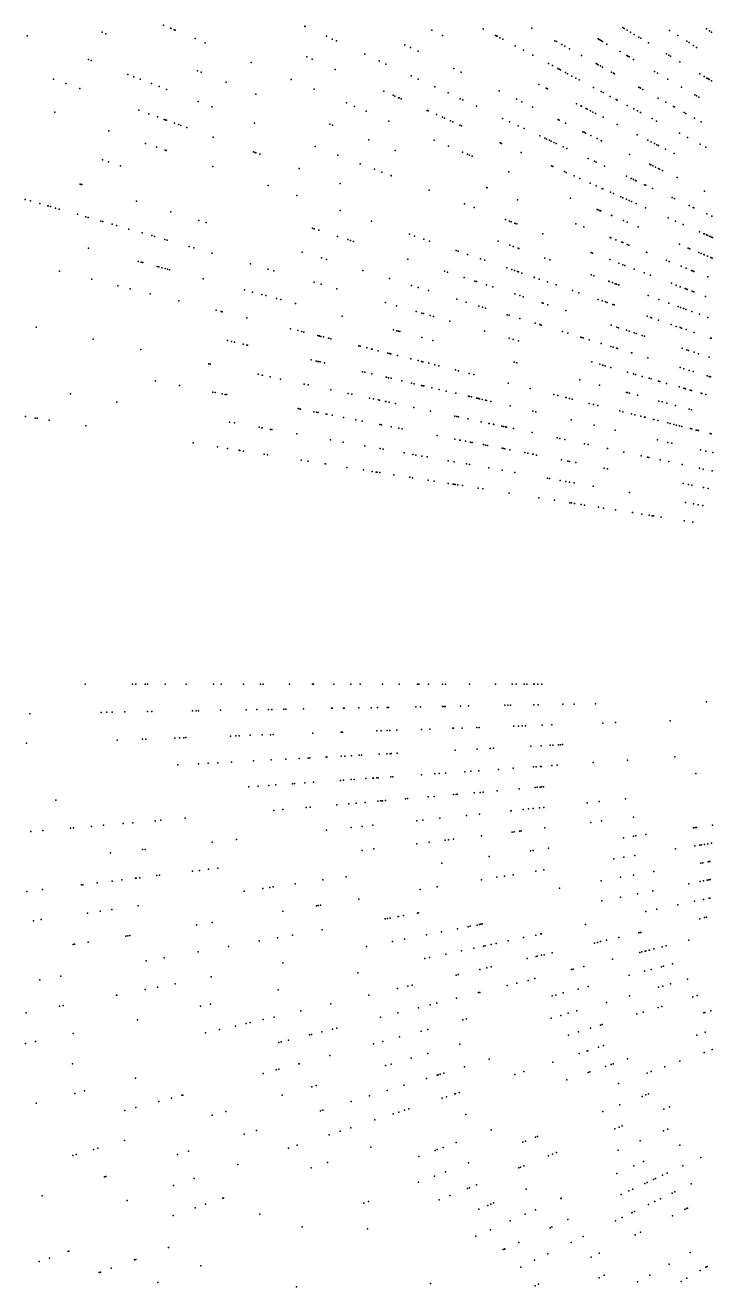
# Model space of a CAD drawing. Header units: metres. Extents: x -4327 to 4266, y -3886 to 3992.
# Drawn here: x -164 to -97.3, y -58.5 to 63.9 of the extents above; entities that cross this region are included whole.
import ezdxf

# ---------------------------------------------------------------- set-up
doc = ezdxf.new("R2010")
doc.units = ezdxf.units.M

msp = doc.modelspace()

# ---------------------------------------------------------------- linework, layer by layer
for p in [(-150.59, 63.92, -108.86), (-149.93, 63.64, -112.14), (-136.88, 63.83, -102.89), (-136.85, 63.81, -102.51), (-136.85, 63.81, -102.51), (-114.83, 63.65, 2099.65), (-106.02, 63.7, -80.37), (-163.83, 62.89, 2104.95), (-156.55, 63.25, -79.8), (-156.19, 63.1, -78.27), (-156.19, 63.1, -78.27), (-149.85, 63.61, 2105.21), (-149.55, 63.48, -105.57), (-149.48, 63.45, 2099.98), (-147.51, 62.62, -113.72), (-134.78, 62.85, 2102), (-134.21, 62.58, -107.52), (-124.54, 63.45, 2088.83), (-123.51, 62.93, 2088.66), (-119.56, 63.57, -110.45), (-118.36, 62.93, -107.77), (-118.27, 62.89, -109.87), (-118.2, 62.85, -109.19), (-117.94, 62.71, -108.35), (-117.67, 62.57, -109.92), (-112.61, 62.42, -108.7), (-108.41, 62.59, -79.42), (-108.31, 62.53, -79.15), (-108.18, 62.46, -110.09), (-105.87, 63.61, -80.64), (-105.58, 63.44, -104.45), (-105.28, 63.26, 2092.4), (-104.9, 63.03, -105.39), (-104.46, 62.76, -104.83), (-104.28, 62.66, -115.13), (-104.26, 62.65, -105.1), (-101.49, 63.42, 2097.34), (-100.68, 62.91, -116.73), (-97.9, 63.58, -113.41), (-97.61, 63.39, 2100.28), (-97.39, 63.24, -113.68), (-146.55, 62.21, -115.6), (-133.82, 62.4, 2103.32), (-127.18, 62.03, 2097.48), (-126.63, 61.76, -83.46), (-125.89, 61.4, -84.83), (-116.47, 61.93, -110.38), (-115.65, 61.49, 2094.66), (-112.44, 62.33, -108.54), (-111.94, 62.05, -90.93), (-111.65, 61.89, 2096.62), (-111.19, 61.63, 2087.88), (-108.07, 62.4, -110.22), (-107.97, 62.34, -110.73), (-107.55, 62.09, 2096.07), (-106.27, 61.36, -90.54), (-103.52, 62.2, -116.06), (-99.81, 62.37, -113.85), (-99.58, 62.23, -116.98), (-99.15, 61.95, -113.58), (-98.85, 61.77, -117.14), (-157.87, 60.6, 2097.44), (-157.63, 60.51, 2094.2), (-142.1, 60.32, 2100.59), (-136.69, 60.86, 2098.67), (-136.18, 60.63, 2106.98), (-131.04, 61.1, 2092.26), (-129.67, 60.47, -103.77), (-129, 60.15, 2092.92), (-114.76, 61.02, 2096.98), (-113.22, 60.2, -109.7), (-112.85, 60, -108.26), (-110.03, 60.99, -107.15), (-108.6, 60.2, -78.68), (-108.51, 60.15, 2094.08), (-108.41, 60.09, -108.53), (-108.19, 59.97, -108.06), (-105.62, 60.98, -105.49), (-105.55, 60.94, -105.19), (-105.52, 60.92, -104.47), (-105.41, 60.86, -115.44), (-104.98, 60.61, -115.23), (-101.77, 61.15, -116.73), (-101.55, 61.02, -116.99), (-101.37, 60.91, 2092.66), (-100.47, 60.37, -113.99), (-154.07, 59.14, -84.15), (-154.07, 59.14, -97.15), (-153.49, 58.92, -69.52), (-147.29, 59.51, 2099), (-146.93, 59.36, -107.96), (-133.93, 59.63, -107.43), (-126.57, 59.02, 2104.37), (-122.43, 59.71, 2104.6), (-121.71, 59.36, -110.45), (-112.33, 59.73, -108.96), (-112.19, 59.65, -109.91), (-112.07, 59.59, -109.3), (-111.59, 59.33, 2094.44), (-111.38, 59.22, -110.2), (-110.95, 58.99, -110.75), (-110.58, 58.8, 2094.51), (-107.97, 59.85, -107.96), (-107.1, 59.36, -105.68), (-106.92, 59.26, -105.16), (-106.82, 59.21, -116.09), (-102.93, 59.43, -116.6), (-102.66, 59.27, -116.56), (-98.53, 59.2, -116.27), (-98.13, 58.96, -113.92), (-97.86, 58.8, -114.23), (-97.77, 58.74, -117.15), (-161.28, 58.7, 2100.25), (-160.09, 58.27, 2098.85), (-158.71, 57.77, 2109.25), (-152.86, 58.68, -80.03), (-151.77, 58.26, 2102.22), (-151.03, 57.97, -83.93), (-150.3, 57.7, 2096.83), (-144.52, 58.39, -104.21), (-138.19, 58.66, 2105.65), (-135.98, 57.72, -113.03), (-129.22, 57.53, -105.57), (-125.88, 58.7, 2092.9), (-124.27, 57.95, -84.38), (-118.03, 57.57, -107.95), (-114.18, 58.18, -91.99), (-113.46, 57.81, -92.68), (-113.33, 57.74, -92.46), (-110.25, 58.62, -87.99), (-108.87, 57.89, -105.84), (-104.46, 57.9, -105.72), (-104.34, 57.84, -116.15), (-104.29, 57.81, -105.55), (-104.08, 57.69, -105.45), (-101.63, 58.68, 2096.97), (-100.31, 57.91, -113.26), (-97.67, 58.69, -116.91), (-97.62, 58.65, 2096.41), (-97.42, 58.53, 2092.17), (-97.4, 58.52, -117.22), (-147.24, 56.52, 2099.08), (-141.63, 57.22, 2094.19), (-132.84, 56.39, -107.58), (-128.32, 57.13, -106.87), (-128.14, 57.05, -106.72), (-127.79, 56.89, -107.64), (-127.73, 56.87, -107.71), (-127.52, 56.78, -104.3), (-122.98, 57.35, 2096.61), (-121.79, 56.79, 2093.94), (-121.54, 56.68, -83.54), (-116.33, 56.74, -105.93), (-115.82, 56.49, 2097.55), (-110.5, 56.3, -108.46), (-108.11, 57.48, -88.8), (-107.91, 57.38, -105.95), (-107.25, 57.02, -105.3), (-106.66, 56.71, -105.3), (-106.57, 56.66, -105.79), (-102.58, 56.86, 2095.72), (-101.84, 56.45, -117.26), (-99.02, 57.17, -114.41), (-98.86, 57.07, -117.75), (-98.65, 56.95, 2096.91), (-98.64, 56.95, -116.6), (-161.14, 55.49, 2099.59), (-153, 55.69, 2090.67), (-152.03, 55.33, -82.82), (-145.89, 56, 2095.18), (-132.05, 56.05, -104.53), (-130.94, 55.58, 2091.67), (-125.02, 55.66, 2096.79), (-124.91, 55.61, -110.42), (-124.09, 55.25, -111.91), (-120.23, 56.06, 2103.07), (-114.77, 55.98, 2097.12), (-110.07, 56.09, -109), (-110.04, 56.07, -82.47), (-110.02, 56.06, -109.07), (-110.02, 56.06, -120.09), (-109.58, 55.83, -88.89), (-109.47, 55.78, -108.64), (-109.16, 55.62, -90.39), (-108.92, 55.5, -108.57), (-108.67, 55.37, -91.13), (-105.6, 56.15, 2096.09), (-104.95, 55.81, -105.22), (-104.6, 55.62, -105.68), (-104.31, 55.46, -115.9), (-101.08, 56.03, -113.88), (-101.08, 56.03, -113.88), (-101.01, 55.99, -116.44), (-100.06, 55.46, -117.5), (-99.89, 55.37, -117.69), (-151.19, 55.03, -81.26), (-150.52, 54.78, -82.66), (-150.43, 54.75, 2099.91), (-150.34, 54.72, -79.71), (-150.31, 54.71, -83.1), (-149.53, 54.43, -89.86), (-149.12, 54.28, -78.96), (-148.92, 54.2, -79.94), (-148.33, 53.99, -78.97), (-141.76, 54.42, 2097.51), (-134.46, 54.33, -108.72), (-134.18, 54.21, 2094.26), (-128.71, 54.63, -108.94), (-123.5, 54.99, -111.13), (-123.32, 54.9, 2103.42), (-122.74, 54.65, -85.03), (-122.5, 54.54, -112.45), (-121.83, 54.24, -79.49), (-121.67, 54.17, -82.67), (-117.69, 54.88, 2094.98), (-117, 54.56, -109.84), (-116.16, 54.17, -109.77), (-115.6, 53.91, -109.72), (-112.3, 54.77, -95.07), (-112.29, 54.77, -111.2), (-112.2, 54.72, -105.97), (-111.57, 54.41, -110.97), (-107.93, 54.99, -107.94), (-107.93, 54.99, -77.87), (-106.56, 54.3, -107.04), (-103.18, 54.86, -113.28), (-102.75, 54.63, -113.42), (-99.07, 54.92, -115.46), (-98.41, 54.55, -114.81), (-155.91, 53.68, -59.35), (-145.77, 53.06, 2110.81), (-130.68, 52.8, -107.48), (-124.33, 52.77, 2104.67), (-114.08, 53.2, -86.97), (-113.57, 52.96, 2095.76), (-113.41, 52.88, 2092.76), (-113.14, 52.76, -105.97), (-112.97, 52.68, -107.34), (-109.88, 53.59, -108.94), (-109.78, 53.54, -109.07), (-109.62, 53.46, -104.34), (-109.13, 53.23, -109.87), (-108.5, 52.92, -83.01), (-108.1, 52.72, -84.95), (-108.08, 52.71, -81.92), (-104.61, 53.3, -106.47), (-103.58, 52.78, -113.18), (-100.52, 53.45, -117.7), (-99.75, 53.04, -116.8), (-152.34, 52.45, -112.49), (-151.27, 52.09, 2098.66), (-150.44, 51.8, -111.86), (-150.33, 51.76, -112.04), (-141.87, 51.64, -109.5), (-141.69, 51.57, -108.48), (-141.64, 51.55, -109.83), (-141.25, 51.41, -110.4), (-135.88, 52.16, 2089.69), (-128.12, 51.76, 2099.46), (-122.92, 52.18, -110.38), (-121.56, 51.6, 2093.59), (-121.09, 51.4, -83.85), (-117.93, 52.5, -109.46), (-117.8, 52.45, -111.54), (-115.88, 51.59, 2102.18), (-112.7, 52.55, -107.68), (-112.49, 52.46, -107.96), (-111.81, 52.14, -107.3), (-111.45, 51.97, 2094.89), (-103.25, 52.61, -113.56), (-102.93, 52.44, -113.58), (-102.7, 52.33, -113.83), (-102.54, 52.25, -114.02), (-101.88, 51.91, -109.76), (-101.02, 51.47, -114.31), (-98.49, 52.37, 2095.53), (-97.95, 52.08, -114.94), (-156.51, 50.85, 2098.31), (-155.92, 50.66, 2105.13), (-154.77, 50.29, -57.98), (-145.82, 50.21, 2098.59), (-133.69, 51.32, 2088.85), (-131.51, 50.48, -109.63), (-120.91, 51.32, -81.83), (-120.64, 51.21, 2095.91), (-112.95, 50.29, -106.6), (-112.82, 50.23, -106), (-109.38, 51, 2095.03), (-108.77, 50.72, -92.04), (-108.59, 50.64, -92.3), (-108.59, 50.64, -92.3), (-107.79, 50.26, -90.59), (-105.36, 51.39, -80.14), (-103.4, 50.43, 2096.6), (-103.29, 50.38, -103.64), (-103.09, 50.28, -105.74), (-137.43, 50.02, 2099.66), (-130.13, 49.95, 2100.38), (-129.42, 49.68, -110.45), (-128.5, 49.33, -111.28), (-128.49, 49.32, -113.27), (-117.09, 49.7, -82.75), (-111.68, 49.72, -106.68), (-111.52, 49.65, -106.88), (-110.74, 49.3, 2104.26), (-110.18, 49.05, -108.53), (-105.67, 49.28, -107.37), (-105.2, 49.06, -108.66), (-105.16, 49.04, 2093.79), (-104.99, 48.96, -108.91), (-102.85, 50.16, -103.43), (-102.56, 50.02, -114.29), (-102.51, 50, -106.07), (-102.44, 49.97, -103.93), (-102.17, 49.83, -114.36), (-102.15, 49.82, -106.86), (-100.75, 49.14, -114.87), (-158.67, 48.51, -112.11), (-158.58, 48.48, -114.03), (-158.54, 48.47, -114.54), (-140.45, 48.36, 2099.5), (-133.45, 48.57, 2105.22), (-124.82, 47.91, -111.75), (-119.22, 48.17, -80.59), (-119.18, 48.15, -80.66), (-109.17, 48.61, -93.52), (-108.6, 48.35, -91.48), (-108.01, 48.09, -85.66), (-107.95, 48.06, -116.95), (-107.21, 47.73, 2096.97), (-104.77, 48.86, -109.16), (-104.72, 48.83, -109.23), (-103.9, 48.45, -110.17), (-103.78, 48.39, -107.78), (-103.14, 48.09, 2094.91), (-98.1, 47.84, -113.21), (-164.02, 47.03, 2102.09), (-163.51, 46.88, -99.38), (-162.61, 46.63, 2098.19), (-153.22, 46.84, -64.58), (-137.66, 47.4, 2090.19), (-121.38, 46.6, -112.22), (-116.24, 46.97, 2096.76), (-111.09, 47.15, 2095.03), (-106.93, 47.61, -109.09), (-106.2, 47.29, -105.89), (-106, 47.19, -104.65), (-105.65, 47.04, -83.69), (-105.39, 46.92, -109.78), (-105.18, 46.83, 2098.34), (-104.73, 46.63, -108.73), (-101.22, 47.2, -104.21), (-101.01, 47.1, -114.1), (-161.83, 46.4, -101.34), (-161.78, 46.39, -100.94), (-161.56, 46.33, -101.8), (-161.07, 46.19, -103.12), (-160.74, 46.09, 2088.32), (-158.95, 45.58, -106.17), (-158.13, 45.34, 2097.56), (-157.91, 45.28, -108.28), (-149.89, 45.83, 2101.41), (-133.45, 45.95, 2092.24), (-120.44, 46.23, 2099.79), (-108.5, 46.05, -95.18), (-108.42, 46.02, -106.81), (-108.26, 45.95, -87.77), (-108.25, 45.95, -87.37), (-108.2, 45.93, -94.39), (-108.15, 45.91, -107.13), (-107.11, 45.47, -115.92), (-107.07, 45.45, 2099.03), (-103.82, 46.22, -106.5), (-99.56, 46.43, -114.95), (-99.18, 46.25, -115), (-99.18, 46.25, -115), (-99.11, 46.21, -115.42), (-97.85, 45.63, -116.73), (-97.38, 45.41, -113.79), (-97.38, 45.41, -113.79), (-156.68, 44.93, -109.75), (-156.5, 44.88, -101.3), (-155.59, 44.62, -106.94), (-155.16, 44.49, -103.51), (-153.97, 44.15, 2101.15), (-147.16, 44.99, 2109.65), (-146.44, 44.77, 2099.42), (-136.15, 44.24, -98.91), (-135.98, 44.18, -99.6), (-130.4, 44.9, 2095.47), (-117.41, 45.07, 2103.24), (-117.01, 44.92, -80.57), (-116.85, 44.85, -80.84), (-116.48, 44.71, -81.46), (-116.45, 44.7, -82.41), (-116.31, 44.65, -81.73), (-110.57, 44.67, -93.85), (-109.8, 44.36, -94.89), (-105.96, 44.98, -95.79), (-105.6, 44.82, -104.6), (-104.51, 44.36, -104.78), (-101.62, 45.24, -103.22), (-100.9, 44.92, -104.07), (-100.15, 44.59, -107.09), (-152.67, 43.78, 2098.5), (-151.72, 43.51, -110.2), (-151.47, 43.43, -106.6), (-150.46, 43.14, -108.14), (-150.24, 43.08, 2095.43), (-135.52, 44.03, -98.1), (-133.7, 43.44, -99.53), (-132.7, 43.12, -97.99), (-132.43, 43.03, -104.75), (-132.17, 42.94, -97.48), (-126.73, 43.64, -83.19), (-126.22, 43.46, -82.16), (-125.33, 43.16, -109.21), (-124.78, 42.96, 2092.09), (-118.1, 42.98, -82.35), (-113.78, 43.68, -82.64), (-107.25, 43.33, -106.52), (-107.18, 43.3, -105.87), (-106.69, 43.11, -89.86), (-106.11, 42.87, -107.84), (-106, 42.83, -95.56), (-98.56, 43.88, -113.37), (-98.15, 43.7, -118.22), (-98.08, 43.67, -115.58), (-97.89, 43.58, -115.09), (-97.76, 43.53, -114.19), (-97.56, 43.44, -116.1), (-97.52, 43.42, -107.86), (-97.39, 43.36, -116.28), (-97.31, 43.33, -115.68), (-157.89, 42.31, 2098.89), (-148.09, 42.46, -67.64), (-147.66, 42.34, -68.04), (-145.86, 41.82, 2096.01), (-137.13, 41.92, 2091.59), (-122.2, 42.08, -110.44), (-122, 42.01, -109.53), (-121.08, 41.69, -110.28), (-116.99, 42.58, -81.87), (-116.66, 42.46, -85.07), (-116.65, 42.46, -82.41), (-116.18, 42.29, -83.15), (-116.11, 42.26, -81.93), (-109.09, 41.87, -90.02), (-108.94, 41.82, -88.58), (-105.58, 42.66, -87.33), (-105.44, 42.6, -107.15), (-103.73, 41.91, 2101.77), (-103.67, 41.88, -106.63), (-100.52, 42.67, -103.57), (-99.68, 42.31, -104.52), (-99.52, 42.24, -113.5), (-98.63, 41.87, -115.09), (-98.42, 41.78, -117), (-98.16, 41.67, -117.6), (-98.13, 41.65, -115.26), (-153.05, 41.01, -110.63), (-153.04, 41.01, -111.52), (-152.77, 40.94, -110.17), (-152.61, 40.89, -109.54), (-151.2, 40.51, -81), (-151.06, 40.48, -79.63), (-150.75, 40.39, -78.61), (-142.14, 40.76, 2090.03), (-135.25, 41.35, 2096.48), (-134.78, 41.21, 2106.29), (-126.88, 41.22, -82.3), (-119.82, 41.26, 2100.18), (-119.41, 41.12, 2092.94), (-113.58, 41.34, -96.63), (-113.09, 41.16, -86.99), (-107.28, 41.18, -106.98), (-106.4, 40.84, -107.62), (-106.01, 40.69, 2090.42), (-105.83, 40.62, -90.42), (-101.78, 41.12, -96.64), (-101.5, 41.01, -104.73), (-100.36, 40.55, -113.38), (-97.78, 41.51, -115.61), (-97.48, 41.38, -117.93), (-97.34, 41.32, -118.41), (-160.69, 40.06, 2096.97), (-157.55, 39.28, 2099.73), (-150.43, 40.31, -77.6), (-150.22, 40.25, -77.48), (-150.01, 40.19, 2097.51), (-146.76, 39.32, 2098.76), (-140.45, 40.27, 2097.67), (-139.9, 40.11, 2089.44), (-131.24, 40.12, -93.39), (-131.24, 40.12, -93.39), (-128.67, 39.34, 2096.69), (-123.32, 40.07, -110.32), (-123.03, 39.97, -110.3), (-121.42, 39.45, -109.58), (-117.27, 40.38, -88.73), (-116.77, 40.21, -109.8), (-116.53, 40.13, -105.91), (-116.25, 40.03, -110.04), (-116.15, 39.99, -106.38), (-115.81, 39.88, -85.72), (-114.63, 39.47, -105.56), (-114.61, 39.46, -108.6), (-114.12, 39.3, -105.79), (-109.1, 39.71, -88.94), (-108.82, 39.61, -89.32), (-104.92, 40.27, -118.75), (-103.95, 39.9, -107.11), (-103.33, 39.67, -106.71), (-99.86, 40.35, -104.4), (-99.35, 40.14, -113.72), (-99.33, 40.13, -119.18), (-99.26, 40.1, -118.57), (-99.11, 40.04, -115.33), (-97.76, 39.5, -104.92), (-155.03, 38.65, 2095.92), (-153.83, 38.35, 2094.76), (-142.74, 38.25, -108.79), (-141.95, 38.03, -111.56), (-135.97, 38.99, 2096.73), (-135.3, 38.8, -96.23), (-133.77, 38.36, 2096.89), (-126.52, 38.68, 2097.33), (-125.87, 38.48, 2104.89), (-124.89, 38.18, 2106.96), (-120.37, 39.11, -109.72), (-120.2, 39.05, -109.92), (-119.26, 38.75, -109.91), (-118.63, 38.54, -110.29), (-113.33, 39.02, -107.86), (-112.47, 38.73, -107.75), (-110.89, 38.18, -106.24), (-110.27, 37.97, -108.81), (-107.38, 39.08, -105.46), (-107.35, 39.07, -104.39), (-107.03, 38.95, -106.97), (-106.75, 38.85, 2091.17), (-106.64, 38.81, -107.4), (-106.43, 38.74, -102.49), (-106.41, 38.73, -103.26), (-101.3, 38.89, -112.43), (-100.84, 38.71, -105.51), (-100.45, 38.56, -112.95), (-99.95, 38.37, -114.49), (-99.83, 38.32, -114.61), (-99.81, 38.31, -105.57), (-99.76, 38.3, -116.04), (-99.27, 38.11, -116.87), (-99.13, 38.05, -104.17), (-151.9, 37.87, 2098.92), (-149.12, 37.18, -96.56), (-141.06, 37.8, -111.11), (-140.65, 37.69, -111.67), (-139.63, 37.41, -105.57), (-139.22, 37.3, -111.54), (-137.78, 36.92, 2097.41), (-129.06, 37.01, 2092.2), (-122.14, 37.34, 2097.62), (-121.23, 37.06, -78.3), (-116.51, 37.86, -105.62), (-116, 37.69, -105.85), (-115.67, 37.58, -104.73), (-113.84, 36.99, -105.03), (-113.73, 36.95, -105.16), (-113.3, 36.81, -105.68), (-108.39, 37.32, -108.37), (-108.03, 37.2, -107.31), (-107.7, 37.09, -103.64), (-107.52, 37.02, 2093.41), (-106.98, 36.84, -103.73), (-106.98, 36.84, -103.73), (-106.85, 36.79, -107.54), (-103.56, 37.69, 2091.85), (-102.51, 37.31, 2092.41), (-101.56, 36.97, -105.81), (-97.99, 37.61, 2101.38), (-145.48, 36.27, 2102.91), (-145.01, 36.15, -109.89), (-144.95, 36.14, -109.97), (-144.95, 36.14, -111.23), (-144.89, 36.13, -110.05), (-142.5, 35.53, 2092.1), (-133.25, 35.7, 2095.97), (-127.97, 36.69, 2092.27), (-126.07, 36.15, -93.82), (-125.53, 35.99, -92.45), (-125.37, 35.95, -90.95), (-124.72, 35.76, -90.17), (-124.4, 35.67, -78.77), (-119.98, 36.68, -110.21), (-119.62, 36.57, -109.51), (-119.33, 36.48, -109.85), (-117.23, 35.84, -110.07), (-117.05, 35.79, -109.91), (-111.56, 36.25, -105.1), (-103.66, 35.69, -118.93), (-103.29, 35.57, -119.28), (-103.23, 35.55, -119.34), (-100.65, 36.63, -116.83), (-100.4, 36.54, -116.4), (-100.11, 36.44, -117.35), (-100.08, 36.43, -118.74), (-99.9, 36.36, -117.23), (-99.3, 36.14, -104.69), (-98.58, 35.88, -104.05), (-97.76, 35.58, -104.21), (-162.96, 34.64, 2094.89), (-138.27, 34.48, 2095.41), (-137.56, 34.3, 2101.47), (-128.26, 34.37, -89.72), (-127.95, 34.29, -66), (-122.79, 35.21, -76.71), (-116, 35.46, -104.34), (-114.51, 35.01, 2098.59), (-114.08, 34.88, -103.98), (-113.94, 34.83, 2088.1), (-107.15, 34.82, -105.35), (-106.58, 34.63, -104.9), (-106.43, 34.58, -101.37), (-105.65, 34.33, -119.97), (-102.55, 35.31, -102.53), (-101.31, 34.88, 2099.27), (-100.82, 34.71, -116.94), (-100.45, 34.59, -117.28), (-100.33, 34.55, -117.4), (-99.86, 34.39, -101.16), (-157.42, 33.46, 2096.08), (-144.37, 33.33, 2094.27), (-144.01, 33.25, -109.18), (-143.7, 33.18, 2100.83), (-137.17, 34.2, -105.26), (-136.96, 34.15, -108.86), (-135.61, 33.81, -104.07), (-135.5, 33.78, -107.94), (-135.44, 33.77, -108.02), (-135.33, 33.74, -103.62), (-135.08, 33.68, -103.54), (-134.59, 33.56, -104.23), (-134.56, 33.55, -103.85), (-134.34, 33.49, -104.15), (-127.78, 34.24, -66.36), (-127.65, 34.2, -91.52), (-125.53, 33.64, 2096.73), (-124.47, 33.35, -67.03), (-119.43, 34.24, -107.82), (-117.05, 33.56, -105.33), (-117.04, 33.56, 2093.71), (-116.65, 33.45, -106.95), (-116.14, 33.3, -107.54), (-111.88, 34.21, -103.57), (-111.36, 34.05, -103.43), (-110.1, 33.66, -104.52), (-110.03, 33.64, 2096.85), (-109.87, 33.59, -104.42), (-109.28, 33.41, -105.46), (-108.12, 33.06, -101.97), (-105.39, 34.24, -104.41), (-104.9, 34.08, -104.95), (-104.73, 34.03, -105.13), (-104.13, 33.83, -105.44), (-103.92, 33.77, 2095.9), (-99.09, 34.12, -100.93), (-97.5, 33.57, -101.94), (-97.45, 33.55, -104.82), (-152.79, 32.48, 2094.18), (-142.87, 32.98, -107.82), (-142.51, 32.9, -107.06), (-142.45, 32.89, -107.14), (-131.64, 32.82, -110.54), (-131.51, 32.79, 2094.12), (-130.86, 32.63, -109.15), (-130.41, 32.51, -106.13), (-130.34, 32.5, -109.81), (-129.76, 32.35, -105.36), (-128.82, 32.12, -108.17), (-128.65, 32.08, -107.19), (-128.6, 32.06, -107.26), (-128.54, 32.05, -107.34), (-128.52, 32.04, -106.96), (-127.88, 31.89, -108.95), (-107.16, 32.76, -104.55), (-106.96, 32.7, -105.85), (-106.63, 32.6, -102.56), (-106.53, 32.57, -116.94), (-105.16, 32.15, -106.02), (-105.15, 32.15, -105.67), (-100.26, 32.58, -100.64), (-99.79, 32.42, -101.16), (-99.63, 32.37, -101.33), (-99.09, 32.2, -101.56), (-98.67, 32.06, -102.01), (-146.19, 31.07, 2096.18), (-146.07, 31.05, -107.07), (-136.26, 31.46, -106.04), (-135.79, 31.35, -107.48), (-135.62, 31.31, -103.17), (-135.56, 31.3, -103.24), (-135.4, 31.26, -103.47), (-134.98, 31.16, -103.62), (-126.6, 31.56, 2104.96), (-125.89, 31.39, -108.69), (-125.57, 31.31, -108.29), (-125.44, 31.28, -108.06), (-124.85, 31.13, -89.52), (-124.25, 30.98, 2103.11), (-123.87, 30.89, -86.57), (-116.55, 31.23, -73.44), (-116.31, 31.17, -73.84), (-109.03, 31.26, -104.91), (-108.24, 31.04, -105.06), (-107.97, 30.96, -126.61), (-107.96, 30.96, -105.37), (-107.73, 30.89, -105.26), (-107.16, 30.73, -105.16), (-103.6, 31.67, -104.11), (-100.46, 30.71, -106.37), (-100.1, 30.6, -102.14), (-97.64, 31.72, -102.05), (-151.36, 29.42, 2098.09), (-141.42, 30.06, -105.11), (-141.03, 29.98, -104.81), (-140.99, 29.97, -103.59), (-140.23, 29.81, 2091.09), (-139.23, 29.59, -106.47), (-131.28, 30.31, 2099.43), (-131.07, 30.26, 2096.19), (-130.37, 30.1, -106.49), (-128.97, 29.77, -103.47), (-128.95, 29.77, 2098.08), (-128.76, 29.73, -106.95), (-128.5, 29.67, -103.67), (-127.45, 29.42, -107.41), (-122.25, 30.48, -84.13), (-121.95, 30.41, -83.24), (-120.93, 30.15, -79.35), (-120.48, 30.04, -79.15), (-110.19, 29.53, -115.02), (-105.57, 30.27, -105.08), (-104.96, 30.1, -105.38), (-104.79, 30.05, -101.94), (-104.14, 29.86, -102.3), (-103.46, 29.67, -102.31), (-103.25, 29.61, -102.54), (-102.56, 29.41, -103.65), (-102.43, 29.37, -103.07), (-99.58, 30.44, -101.27), (-99.17, 30.32, -102.41), (-97.82, 29.91, -101.35), (-97.62, 29.85, -101.92), (-97.53, 29.82, -100.6), (-97.51, 29.81, -100.26), (-159.62, 28.15, 2095.99), (-149.04, 28.97, 2097.26), (-145.81, 28.34, 2099.5), (-145.57, 28.3, -111.43), (-144.91, 28.17, -110.67), (-136.93, 29.11, -105.43), (-136.57, 29.03, 2103.87), (-134.36, 28.56, -104.75), (-132.68, 28.2, 2095.86), (-126.52, 29.21, -104.62), (-126.25, 29.15, -106.15), (-125.54, 28.98, -107.81), (-125.41, 28.95, -107.58), (-125.32, 28.93, -106.91), (-124.54, 28.75, -108.26), (-123.85, 28.59, -107.54), (-123.15, 28.43, -106.46), (-122.22, 28.22, -107.19), (-117.15, 29.21, 2096.03), (-115.02, 28.68, 2097.65), (-108.28, 29.01, 2106.02), (-105.67, 28.31, -107.68), (-105.66, 28.31, -106.62), (-105.57, 28.29, 2096.4), (-105.37, 28.23, -106.56), (-101.77, 29.18, -103.42), (-100.53, 28.83, -101.16), (-100.09, 28.7, -103.05), (-99.95, 28.66, -104.26), (-99.94, 28.66, -101.78), (-99.49, 28.53, 2095.2), (-99.35, 28.49, -104.89), (-98.4, 28.22, -104.45), (-98.35, 28.2, -104.85), (-155.12, 27.35, 2096.34), (-144.61, 28.11, -111.08), (-144.49, 28.09, -111.24), (-132.32, 28.13, -106.23), (-130.61, 27.76, -107.23), (-130.21, 27.68, -109.31), (-129.73, 27.57, -105.55), (-129.63, 27.55, -106.07), (-129.06, 27.43, -109.56), (-129, 27.42, -108.06), (-128.69, 27.35, -109.24), (-128.08, 27.22, -106.45), (-121, 27.94, -110.53), (-120.9, 27.91, -108.76), (-120.7, 27.87, -78.68), (-120.17, 27.74, 2101.13), (-120.13, 27.73, 2100.38), (-120.03, 27.71, -105.97), (-119.93, 27.69, 2096.89), (-119.65, 27.62, -105.28), (-119.35, 27.56, -80.36), (-119.26, 27.53, -105.75), (-118.83, 27.43, 2097.21), (-116.96, 27, -80.44), (-112.72, 28.1, -71.67), (-112.33, 28.01, -70.9), (-111.53, 27.81, -65.91), (-111.5, 27.8, -65.97), (-111.2, 27.72, -69.93), (-110.92, 27.65, -68.47), (-109.27, 27.24, 2094.22), (-108.87, 27.14, -60.56), (-108.45, 27.04, 2099.78), (-104.58, 28.02, 2098.71), (-102.52, 27.47, -104.58), (-102.18, 27.38, -104.58), (-101.74, 27.26, -105.04), (-100.91, 27.04, -106.6), (-97.94, 28.09, -103.52), (-164, 25.98, -118.51), (-163.04, 25.82, -119.86), (-162.85, 25.79, -120.13), (-137.51, 26.73, 2093.57), (-137.43, 26.71, -107.48), (-137.31, 26.69, -107.64), (-135.99, 26.43, -105.28), (-135.76, 26.39, -105.59), (-135.74, 26.38, -105.21), (-135.59, 26.36, -105.81), (-134.8, 26.2, -106.86), (-134.74, 26.19, -106.94), (-134.21, 26.09, 2094.79), (-133.12, 25.88, 2095.37), (-126.31, 26.85, -107.46), (-126.3, 26.85, -107.09), (-124.67, 26.5, -107.13), (-124.67, 26.5, -107.13), (-122.31, 26, -105.33), (-122.12, 25.96, -107.88), (-121.96, 25.92, -108.45), (-121.06, 25.73, -105.3), (-114.74, 26.49, -74.79), (-114.45, 26.42, 2098.97), (-106.31, 26.51, -107.15), (-106.01, 26.43, -106.03), (-105.17, 26.22, -108.33), (-104.85, 26.14, 2094.71), (-104.26, 25.99, -106.8), (-103.92, 25.91, 2098.27), (-103.85, 25.89, -105.81), (-99.56, 26.68, -105.51), (-99.33, 26.62, -105.74), (-161.71, 25.61, 2102.38), (-158.15, 25.05, 2100.41), (-144.18, 25.42, -109.38), (-143.72, 25.34, -106.21), (-141.3, 24.92, -111.16), (-141.06, 24.87, -111.47), (-141.03, 24.87, -105.3), (-140.21, 24.72, 2093.41), (-140.09, 24.7, -105.32), (-131.93, 25.65, -107.33), (-131.3, 25.52, -106.93), (-129.6, 25.19, -105.9), (-129.43, 25.16, -106.12), (-128.5, 24.98, 2093.41), (-127.74, 24.83, -106.26), (-127.43, 24.77, -106.24), (-119.76, 25.46, -76.74), (-119.01, 25.3, -103.52), (-118.97, 25.29, 2091.47), (-118.58, 25.21, -107.08), (-118.54, 25.2, -105.99), (-118.54, 25.2, -110.87), (-117.76, 25.03, -109.89), (-117.59, 24.99, -107.47), (-117.41, 24.96, -105.79), (-117.29, 24.93, -77.92), (-116.63, 24.79, -75.73), (-116.63, 24.79, -76.19), (-111.03, 25.63, 2097.66), (-108.8, 25.12, 2097.78), (-106.77, 24.65, 2101.9), (-103.04, 25.69, -104.87), (-102.99, 25.68, -102.78), (-102.63, 25.59, -103.88), (-101.64, 25.34, -105.26), (-101.42, 25.29, -105.84), (-101.07, 25.2, -105.48), (-100.8, 25.13, -106.46), (-100.52, 25.06, -93.43), (-100.52, 25.06, 2097.19), (-100.29, 25, -106.97), (-99.43, 24.79, 2097.5), (-99.3, 24.76, 2094.75), (-98.88, 24.65, -104.21), (-98.83, 24.64, -105.3), (-98.71, 24.61, -104.37), (-98.66, 24.6, -105.81), (-98.66, 24.6, -106.85), (-147.72, 23.4, 2097.68), (-137.64, 24.27, -105.74), (-134.38, 23.7, -107.15), (-133.15, 23.48, -107.13), (-124.02, 24.11, 2093.69), (-122.33, 23.78, -108.15), (-121.83, 23.68, 2094.83), (-121.8, 23.68, 2094.33), (-121.28, 23.58, -107.46), (-120.8, 23.48, -107.27), (-120.63, 23.45, -107.47), (-114.82, 24.41, -70.14), (-112.38, 23.89, -76), (-112.13, 23.83, -77.28), (-111.64, 23.73, -68.28), (-109.72, 23.32, -67.19), (-102.66, 23.7, -103.94), (-101.64, 23.46, 2088.4), (-101.27, 23.38, -105.71), (-97.54, 24.32, -104.5), (-97.43, 24.29, -105.3), (-145.34, 23.02, 2096.09), (-144.37, 22.87, -106.75), (-143.26, 22.69, -107.02), (-143.18, 22.68, -108.8), (-142.83, 22.62, -106.34), (-140.81, 22.3, -110.7), (-140.5, 22.25, -110.7), (-131.05, 23.11, -105.79), (-129.56, 22.85, -109.24), (-129.27, 22.79, -109.59), (-127.25, 22.44, -106.58), (-126.38, 22.28, -106.08), (-126.1, 22.23, -106.43), (-125.52, 22.13, -107.13), (-124.99, 22.04, -107.38), (-119.55, 23.24, 2094.21), (-119.33, 23.19, -107.84), (-119.15, 23.16, -108.04), (-117.72, 22.88, -105.92), (-117.6, 22.86, -106.05), (-117.45, 22.83, -105.1), (-116.97, 22.74, -104.9), (-115.53, 22.46, -105.79), (-115.23, 22.4, -105.75), (-114.74, 22.3, -76.14), (-114.7, 22.3, -76.2), (-114.39, 22.23, 2102.77), (-109.37, 23.25, -58.63), (-107.49, 22.85, -68.04), (-105.93, 22.52, 2099.21), (-104.24, 22.16, -108.03), (-98.48, 22.74, -108.8), (-98.46, 22.73, -105.04), (-97.95, 22.61, -104.15), (-97.28, 22.46, -104.46), (-137.25, 21.74, -104.3), (-136.57, 21.63, -105.21), (-134.91, 21.37, 2092.8), (-134.86, 21.36, -107.46), (-132.8, 21.03, 2095.19), (-122.95, 21.68, -107.88), (-122.39, 21.58, -105.85), (-121.17, 21.37, -105.38), (-120.89, 21.32, -103.4), (-119.01, 20.99, -108.63), (-111.95, 21.76, -109.35), (-111.35, 21.64, -108.18), (-111.18, 21.61, -108.36), (-110.57, 21.49, 2094.72), (-107.81, 20.96, -62.26), (-107.49, 20.89, -63.34), (-103.61, 22.02, -107.61), (-103.5, 22, 2095.58), (-102.4, 21.77, -105.32), (-101.55, 21.59, -105.82), (-100.25, 21.31, -105.38), (-98.56, 20.95, -96.83), (-98.2, 20.87, -97.22), (-131.2, 20.78, -108.47), (-130.34, 20.64, -103.97), (-129.94, 20.58, -109.24), (-129.85, 20.57, -104.99), (-129.59, 20.53, -108.1), (-128.25, 20.31, -108.17), (-126.69, 20.07, -106.15), (-126.43, 20.02, -105.69), (-124.91, 19.78, -105.59), (-124.34, 19.69, -106.28), (-117.72, 20.76, -107.1), (-116.51, 20.54, -75.32), (-113.31, 19.98, -105.72), (-113.14, 19.95, -105.91), (-112.08, 19.76, -105.96), (-111.53, 19.67, -107.65), (-111.2, 19.61, -105.82), (-97.33, 20.69, -108.88), (-122.95, 19.47, -106.38), (-122.49, 19.4, -104.23), (-122.43, 19.39, -105.46), (-122.28, 19.37, -107.56), (-122.03, 19.33, -105.93), (-121.58, 19.26, -104.15), (-120.04, 19.01, -109.37), (-119.6, 18.94, -108.74), (-117.05, 18.54, 2097.15), (-110.74, 19.53, -105.95), (-108.88, 19.2, 2098.59), (-105.35, 18.58, -63.69), (-100.15, 19.47, -99.12), (-99.65, 19.37, -100.36), (-99.32, 19.3, -100.35), (-98.17, 19.08, -106.37), (-97.72, 18.99, -106.11), (-114.18, 18.08, -73.52), (-112.64, 17.84, -74.55), (-111.15, 17.6, -104.77), (-110.98, 17.58, -103.47), (-110.69, 17.53, -103.43), (-110.04, 17.43, -104.86), (-109.72, 17.38, -105.94), (-108.38, 17.17, -106.26), (-99.93, 17.62, -99.34), (-99.14, 17.48, -100.5), (-98.71, 17.4, -100.94), (-98.23, 17.32, -100.01), (-107.9, 17.09, 2095.4), (-106.71, 16.9, -108.33), (-105.07, 16.64, -63.72), (-104.16, 16.5, -65.22), (-103.45, 16.39, -104.91), (-103.18, 16.34, -106.25), (-103.13, 16.33, -66.88), (-103.07, 16.32, -102.83), (-103.04, 16.32, -104.27), (-102.3, 16.2, -100.4), (-100.05, 15.85, -98.09), (-99.23, 15.72, -98.57), (-158.2, 0, 2090.27), (-153.61, 0, -114.77), (-153.28, 0, 2101.42), (-152.37, 0, -111.4), (-152.15, 0, 2085.96), (-150.42, 0, -112.77), (-148.39, 0, -113.8), (-145.73, 0, 2092.18), (-144.99, 0, -114.5), (-142.83, 0, -115.6), (-141.18, 0, -116.83), (-140.91, 0, 2088.75), (-138.38, 0, 2335.65), (-136.12, 0, 2085.56), (-136.05, 0, 2102.1), (-134.05, 0, 2395.25), (-132.41, 0, -113.65), (-131.51, 0, -111.64), (-129.34, 0, -112.24), (-127.73, 0, -114.07), (-125.93, 0, 2086.95), (-125.81, 0, -114.34), (-124.88, 0, -114.24), (-123.5, 0, -115.36), (-123.22, 0, -112.35), (-120.89, 0, -116.3), (-118.36, 0, -114.24), (-116.76, 0, -114.81), (-116.36, 0, -115.92), (-115.6, 0, -112.06), (-115.32, 0, -122.52), (-114.66, 0, 2089.61), (-114.62, 0, -113.07), (-114.25, 0, -113.44), (-113.88, 0, -113.81), (-140.07, -2.44, -116.97), (-138.92, -2.42, 2412), (-138.73, -2.42, -116.23), (-137, -2.39, -114.4), (-134.29, -2.34, -115.28), (-134.23, -2.34, -115.36), (-133.12, -2.32, -112.03), (-133.07, -2.32, -112.48), (-131.64, -2.3, -113.76), (-130.45, -2.28, -113.6), (-129.82, -2.27, -112.43), (-128.89, -2.25, -113.11), (-128.77, -2.25, -113.63), (-126.1, -2.2, -113.62), (-125.66, -2.19, -114.1), (-123.5, -2.16, -112.02), (-123.36, -2.15, -115.49), (-123.32, -2.15, -111.85), (-123.26, -2.15, -112.66), (-121.76, -2.13, -115.37), (-120.98, -2.11, 2100.52), (-117.48, -2.05, 2460.2), (-117.17, -2.05, -114.73), (-117.17, -2.05, -114.73), (-116.91, -2.04, -115.35), (-114.66, -2, -113), (-114.66, -2, -113), (-114.23, -1.99, -113.44), (-111.85, -1.95, -115.78), (-110.74, -1.93, 2459.76), (-108.66, -1.9, 2473.61), (-97.89, -1.71, 2097.97), (-163.57, -2.86, 2100.64), (-156.66, -2.73, -113.12), (-156.1, -2.72, -113.89), (-155.57, -2.72, 2101.5), (-154.34, -2.69, -116.26), (-152.16, -2.66, -111.65), (-151.72, -2.65, -115.58), (-147.77, -2.58, -113.34), (-147.44, -2.57, 2100.58), (-147.2, -2.57, -113.67), (-145.05, -2.53, -115.2), (-142.57, -2.49, 2096.66), (-141.53, -2.47, -112.4), (-140.39, -2.45, -116.58), (-101.42, -3.54, 2462.91), (-139.96, -4.89, -113.09), (-136.1, -4.75, 2104.1), (-133.35, -4.66, -115.92), (-133.27, -4.65, -113.33), (-133.22, -4.65, 2429.35), (-129.9, -4.54, -114.17), (-129.48, -4.52, 2459.34), (-128.88, -4.5, -112.29), (-128.64, -4.49, -112.57), (-127.96, -4.47, -113.34), (-125.56, -4.38, 2461.55), (-124.74, -4.36, -114.31), (-122.51, -4.28, -115.25), (-122.44, -4.28, -115.69), (-121.61, -4.25, -112.18), (-120.19, -4.2, -113.69), (-119.95, -4.19, -113.96), (-116.58, -4.07, 2105.02), (-116.13, -4.06, -112.52), (-115.78, -4.04, -114.66), (-115.47, -4.03, -114.98), (-113.85, -3.98, -116.24), (-112.89, -3.94, -115.77), (-107.94, -3.77, 2093.72), (-106.71, -3.73, 2092.03), (-163.88, -5.72, 2090.83), (-155.09, -5.42, 2096.01), (-152.63, -5.33, -115.54), (-152.31, -5.32, -115.96), (-149.5, -5.22, 2082.13), (-149.06, -5.21, 2091.94), (-148.61, -5.19, -113.39), (-148.42, -5.18, -113.64), (-144.08, -5.03, -115.13), (-143.57, -5.01, -115.37), (-143.25, -5, 2090.84), (-142.17, -4.96, 2091.67), (-141.03, -4.92, -116.91), (-140.2, -4.9, -112.78), (-114.94, -6.02, -115.42), (-113.95, -5.97, -116.05), (-113.08, -5.93, -116.55), (-112.81, -5.91, -115.77), (-112.24, -5.88, -116.32), (-112.07, -5.87, 2086.98), (-111.87, -5.86, 2083.24), (-138.72, -7.27, 2434.54), (-137.42, -7.2, 2144.34), (-136.57, -7.16, -113.93), (-136.39, -7.15, -114.16), (-134.82, -7.07, 2085.89), (-134.75, -7.06, -114.93), (-133.34, -6.99, -112.35), (-132.98, -6.97, 2451.39), (-132.35, -6.94, -113.13), (-131.6, -6.9, -112.86), (-131.37, -6.88, 2421.68), (-129.66, -6.8, -116.59), (-128.91, -6.76, -112.53), (-128.61, -6.74, -112.88), (-128.49, -6.73, -114.9), (-127.93, -6.7, -113.65), (-122.29, -6.41, -115.01), (-120.16, -6.3, -113.63), (-118.88, -6.23, 2086.36), (-118.57, -6.21, -114.22), (-100.98, -7.06, 2095.56), (-149.21, -7.82, 2095.68), (-147.21, -7.71, -113.43), (-147.19, -7.71, -113.04), (-146.26, -7.67, 2086.37), (-145.31, -7.62, -114.65), (-144.01, -7.55, 2086.77), (-141.86, -7.43, -112.17), (-140.15, -7.35, -116.27), (-121.35, -8.49, -115.5), (-120.78, -8.45, -112.47), (-119.98, -8.39, -113.32), (-118.08, -8.26, 2478.42), (-116.66, -8.16, -114.98), (-114.69, -8.02, 2095.35), (-114.41, -8, -115.12), (-114, -7.97, -116.23), (-113.98, -7.97, -113.08), (-113.94, -7.97, -116.29), (-112.91, -7.9, -116.25), (-112.38, -7.86, 2094.97), (-108.9, -7.61, 2093.91), (-105.55, -7.38, 2469.73), (-139.68, -9.77, -115.87), (-138.08, -9.66, -114.29), (-137.88, -9.64, -114.13), (-136.87, -9.57, 2451.66), (-136.04, -9.51, -113.61), (-133.42, -9.33, -115.18), (-133.14, -9.31, -112.42), (-132.39, -9.26, 2467.93), (-132.1, -9.24, -115.94), (-130.95, -9.16, 2466.26), (-130.27, -9.11, -116.49), (-130.21, -9.11, -113.16), (-129.9, -9.08, -112.76), (-129.77, -9.07, -117.06), (-128.53, -8.99, -112.81), (-128.35, -8.97, -113.02), (-125.56, -8.78, -113.89), (-124.26, -8.69, -114.95), (-123.84, -8.66, 2095.33), (-123.22, -8.62, -112.39), (-98.94, -8.66, 2476.26), (-142.33, -9.95, 2430.57), (-141.4, -9.89, -116.14), (-140.38, -9.82, -115.42), (-124.9, -10.93, -114.07), (-124.34, -10.88, -114.31), (-122.44, -10.71, -112.32), (-122.18, -10.69, -115.18), (-122.08, -10.68, -112.72), (-120.44, -10.54, -115.93), (-119.87, -10.49, -113.26), (-119.57, -10.46, -113.22), (-118.22, -10.34, -114.28), (-116.08, -10.16, -114.69), (-114.52, -10.02, -115.91), (-114.34, -10, -119.58), (-114.03, -9.98, -116.04), (-113.91, -9.97, -116.17), (-113.7, -9.95, -112.84), (-161.06, -11.26, 2102.81), (-139.01, -12.16, -113.31), (-136.75, -11.96, -114.1), (-136.37, -11.93, -114.17), (-133.77, -11.7, 2092.45), (-132.6, -11.6, 2092.02), (-131.91, -11.54, -115.94), (-131.02, -11.46, -112.39), (-129.78, -11.35, -116.85), (-129.53, -11.33, -112.97), (-129.4, -11.32, -116.9), (-129.35, -11.32, -113.18), (-129.04, -11.29, -113.91), (-127.12, -11.12, -113.46), (-126.9, -11.1, 2092.13), (-115.67, -12.16, -113.49), (-115.16, -12.1, -114.72), (-114.72, -12.06, -112.68), (-114.11, -11.99, -115.43), (-113.67, -11.95, -115.86), (-109.48, -11.51, 2089.6), (-108.31, -11.38, 2088.91), (-105.74, -11.11, 2105.57), (-153.58, -13.44, 2402.31), (-151.41, -13.25, 2368.38), (-150.84, -13.2, 2091.53), (-148.48, -12.99, 2404.64), (-139.9, -12.24, -113.4), (-126.02, -13.24, 2456.23), (-125.43, -13.18, -113.99), (-123.76, -13.01, -114.34), (-121.2, -12.74, -112.35), (-119.94, -12.61, 2468.56), (-116.89, -12.29, -123.52), (-116.86, -12.28, -114.41), (-109.12, -13.4, -121.36), (-108.08, -13.27, 2088.66), (-104.97, -12.89, 2094.58), (-163.47, -14.3, 2092.33), (-162.31, -14.2, 2092.17), (-159.63, -13.97, -113.31), (-159.32, -13.94, -113.74), (-157.6, -13.79, 2090.27), (-156.41, -13.68, 2089.61), (-154.5, -13.52, 2094.77), (-134.76, -14.16, 2469.54), (-132.37, -13.91, 2450.14), (-131.32, -13.8, -116.37), (-130.29, -13.69, -111.83), (-116.75, -14.34, -114.28), (-116.57, -14.31, -118.02), (-116.04, -14.25, -118.9), (-116.02, -14.25, -114.68), (-115.87, -14.23, -113.04), (-113.57, -13.94, -115.74), (-103.78, -14.58, 2098.13), (-99.14, -13.93, -117.67), (-98.99, -13.91, -121.06), (-98.86, -13.89, -118.25), (-97.32, -13.68, -122.11), (-145.88, -15.33, 2156.77), (-143.5, -15.08, 2088.02), (-126.01, -15.47, 2460.98), (-124.81, -15.32, -113.66), (-123.27, -15.14, -114.62), (-122.92, -15.09, 2090.33), (-122.46, -15.04, -115.12), (-119.74, -14.7, -113.3), (-105.95, -14.89, -118.63), (-104.98, -14.75, 2474.48), (-104.97, -14.75, -114.11), (-104.76, -14.72, 2469.24), (-99.02, -15.68, 2099.11), (-98.55, -15.61, -114.34), (-98.37, -15.58, -121.69), (-98.1, -15.54, 2476.26), (-97.77, -15.49, -118.3), (-97.4, -15.43, -122.8), (-155.74, -16.37, -116.2), (-152.64, -16.04, -114.94), (-152.38, -16.02, -117.77), (-131.3, -16.12, 2459.95), (-130.17, -15.98, -112.82), (-118.98, -16.72, -113.09), (-114.97, -16.16, -114.41), (-114.71, -16.12, 2090.29), (-113.23, -15.91, -116.17), (-106.88, -16.93, -112.36), (-105.91, -16.77, -113.3), (-104.86, -16.61, 2102.57), (-100.89, -15.98, 2479.15), (-147.77, -18.14, 2088.2), (-147.09, -18.06, 2127.6), (-146.23, -17.95, 2115.13), (-145.32, -17.84, 2426.34), (-123.59, -17.37, 2471.6), (-114.47, -18.13, -115.33), (-113.68, -18.01, -115.42), (-102.99, -18.16, -116.09), (-98.44, -17.36, -114.17), (-98.23, -17.32, -120.27), (-97.73, -17.23, -121.66), (-97.63, -17.21, -114.23), (-97.56, -17.2, -123.09), (-158.57, -19.47, 2095.67), (-158.56, -19.47, -114.41), (-158.42, -19.45, -115.9), (-157.04, -19.28, -118.21), (-155.58, -19.1, -114.73), (-154.63, -18.99, 2088.7), (-153.33, -18.83, -113.59), (-153.26, -18.82, 2085.54), (-152.89, -18.77, 2096.1), (-151.25, -18.57, 2089.2), (-150.98, -18.54, -117.98), (-137.81, -19.37, -120.37), (-135.12, -18.99, 2090.55), (-132.88, -18.68, -126.99), (-119.74, -18.97, -121.3), (-118.24, -18.73, -113.91), (-117.49, -18.61, 2462.38), (-116.66, -18.48, -114.5), (-108.11, -19.06, 2105.64), (-106.24, -18.73, -113.37), (-104.97, -18.51, -116.64), (-99.59, -19.36, 2338.3), (-98.51, -19.15, 2468.46), (-98.19, -19.09, -114.12), (-97.83, -19.02, -121.64), (-97.66, -18.98, -120.48), (-97.53, -18.96, -123.17), (-97.53, -18.96, -120.59), (-163.86, -20.12, -111.55), (-162.35, -19.93, -118.1), (-142.78, -20.07, -113.1), (-140.94, -19.81, 2470.65), (-140.26, -19.71, -113.49), (-139.94, -19.67, -113.1), (-125.67, -19.9, 2089.63), (-124.03, -19.64, 2460.3), (-112.16, -19.78, 2096.66), (-106.23, -20.65, -119.2), (-104.6, -20.33, -118.01), (-103.09, -20.04, 2102.63), (-97.64, -20.75, -119.56), (-97.56, -20.74, -120.92), (-155.61, -21.87, -114.62), (-153.07, -21.51, 2087.79), (-139.03, -22.02, -114.18), (-135.74, -21.5, -120.46), (-135.59, -21.48, -114.87), (-135.35, -21.44, -120.91), (-131.65, -20.85, -116.83), (-108.05, -21, -114.05), (-102.7, -21.83, 2482.53), (-100.67, -21.4, 2372.02), (-99.04, -21.05, -116.03), (-98.19, -20.87, 2436.43), (-163.22, -22.94, 2087), (-162.46, -22.83, 2091.83), (-157.99, -22.2, 2424.01), (-156.76, -22.03, -116), (-145.87, -23.1, 2087.53), (-129.07, -22.76, 2462.26), (-128.86, -22.72, -119.57), (-128.6, -22.68, -116.87), (-127.81, -22.54, 2093.73), (-127.8, -22.53, -119.63), (-127.31, -22.45, -116.46), (-125.93, -22.21, -119.83), (-125.85, -22.19, -120.28), (-103.78, -22.06, 2476.48), (-98.55, -22.75, -120.73), (-98.07, -22.64, -120.82), (-97.9, -22.6, -121.28), (-154.26, -24.43, 2093.93), (-154.06, -24.4, -115.35), (-153.87, -24.37, -115.61), (-147.4, -23.35, 2450.96), (-138.07, -24.35, 2095.31), (-135.21, -23.84, 2477.45), (-125.08, -24.31, -112.92), (-123.62, -24.03, -113.45), (-122.05, -23.72, -117.03), (-121.03, -23.52, 2468.42), (-120.82, -23.48, -115.08), (-120.15, -23.36, -114.71), (-119.94, -23.31, -123.18), (-119.79, -23.28, -115.11), (-119.67, -23.26, -117.4), (-114.45, -24.33, -114.92), (-113.98, -24.23, -114.69), (-113.91, -24.21, -115.12), (-109.62, -23.3, 2401.39), (-104.45, -24.11, -117.43), (-104.3, -24.08, 2467.18), (-104.25, -24.07, 2165.86), (-159.38, -25.24, 2086.77), (-159.23, -25.22, 2084.78), (-157.92, -25.01, -123.04), (-144.29, -25.44, -116.61), (-141.3, -24.91, 2092.84), (-139.54, -24.6, -113.02), (-130.88, -25.44, 2095.51), (-128.38, -24.95, -116.66), (-127.21, -24.73, -112.34), (-120.46, -25.61, -112.42), (-119.55, -25.41, 2101.7), (-119.38, -25.38, -111.78), (-118.78, -25.25, -112.44), (-118.32, -25.15, -115.86), (-117.15, -24.9, -114.22), (-115.66, -24.58, -114), (-108.77, -25.11, -117.06), (-108.46, -25.04, 2357.62), (-108.17, -24.97, 2107.33), (-107.6, -24.84, -117.84), (-106.39, -24.56, -118.32), (-103.01, -25.68, 2446.95), (-102.19, -25.48, -118.45), (-101.81, -25.38, -118.8), (-99.59, -24.83, -117.48), (-152.29, -26.85, 2472.92), (-150.54, -26.54, 2095.68), (-147.22, -25.96, 2096.68), (-125.24, -26.62, -113.72), (-124.77, -26.52, 2094.87), (-123.18, -26.18, -113.83), (-121.66, -25.86, -114.41), (-115.29, -26.62, -113.2), (-114.41, -26.41, 2458.45), (-114.32, -26.39, -114.23), (-113.92, -26.3, -115.71), (-113.64, -26.24, -120.57), (-112.86, -26.06, -115.39), (-107.02, -26.68, 2449.52), (-104.35, -26.02, -112.65), (-104.17, -25.97, -119.3), (-103.83, -25.89, 2497.71), (-103.79, -25.88, -118.99), (-103.44, -25.79, -118.98), (-103.42, -25.79, -112.88), (-139.03, -27.02, -117.46), (-131.74, -28, -116.76), (-119.9, -27.68, 2096.39), (-119.22, -27.52, -112.92), (-118.8, -27.43, 2495.77), (-111, -27.68, 2217.55), (-110.99, -27.67, -116.47), (-110.84, -27.64, -115.93), (-109.81, -27.38, 2170.8), (-103.92, -27.85, -118.77), (-103.26, -27.67, -119.05), (-102.27, -27.4, -118.95), (-102.07, -27.35, -114.76), (-101.18, -27.11, -114.25), (-162.61, -28.67, 2447.69), (-160.56, -28.31, 2093.41), (-149.45, -29.05, 2103), (-145.96, -28.37, 2101.75), (-126.88, -29.29, -113.51), (-126.46, -29.2, -114.01), (-122.19, -28.21, 2097.25), (-121.98, -28.16, -114.65), (-117.25, -29.23, -115.99), (-116.29, -28.99, -113.05), (-115.21, -28.73, -113.48), (-114.55, -28.56, -114.19), (-109.39, -29.31, -116.19), (-105.41, -28.24, -113.56), (-102.12, -29.28, -118.97), (-101.4, -29.08, -119.3), (-101.4, -29.08, -119.3), (-99.73, -28.6, -112.79), (-155.15, -30.16, 2088.28), (-155.12, -30.15, 2462.43), (-152.37, -29.62, 2096.51), (-151.19, -29.39, 2095.85), (-139.47, -29.64, 2451.86), (-130.66, -30.16, -112.83), (-127.88, -29.52, 2465.76), (-122.15, -30.46, 2466.54), (-120.01, -29.92, -115.53), (-119.9, -29.89, -115.29), (-112.87, -30.24, 2129.55), (-112.51, -30.15, -114.03), (-111.79, -29.95, -114.79), (-110.36, -29.57, -115.2), (-105.38, -30.22, 2464.56), (-102.54, -29.4, -119.58), (-99.21, -30.33, -114.15), (-98.79, -30.2, -119.55), (-160.7, -31.24, 2087.34), (-160.32, -31.16, 2097.15), (-146.99, -31.24, 2467.93), (-146.05, -31.04, 2094.18), (-137.27, -31.69, -113.64), (-134.37, -31.02, 2095.22), (-125.85, -31.38, 2487.87), (-124.72, -31.1, -115.04), (-124.06, -30.93, -113.55), (-110.47, -31.68, 2462.57), (-107.61, -30.86, 2456.45), (-104.05, -31.81, -115.6), (-102.59, -31.36, -114.98), (-102.21, -31.25, 2494.71), (-97.48, -31.67, -115.28), (-163.93, -31.87, 2085.57), (-153.11, -32.55, 2098.67), (-142.57, -32.91, -116.45), (-142.19, -32.83, -116.93), (-140.92, -32.54, -115.76), (-139.87, -32.29, -116.31), (-129.54, -32.3, 2098.26), (-127.86, -31.88, -117.42), (-121.55, -32.57, 2364.15), (-121.19, -32.47, 2458.05), (-112.97, -32.39, -113.67), (-112.04, -32.13, -112.87), (-111.32, -31.92, 2481.55), (-108.01, -33.02, -116.13), (-104.64, -31.99, -115.36), (-98.16, -31.89, -116.98), (-98.06, -31.86, -120.38), (-159.36, -33.87, 2091.92), (-146.52, -33.83, 2491.97), (-145.15, -33.51, 2491.3), (-143.61, -33.16, -115.09), (-136.42, -34.01, -116.35), (-136.24, -33.97, -117.75), (-135.23, -33.72, -114.7), (-134.19, -33.46, 2101.2), (-133.76, -33.35, -114.97), (-127.7, -34.22, 2095.83), (-125.59, -33.65, -112.59), (-124.94, -33.48, -114.88), (-111.29, -34.03, -112.69), (-110.31, -33.73, -112.68), (-109.14, -33.37, 2474.62), (-108.19, -33.08, -115.95), (-98.82, -34.03, -117.16), (-98.01, -33.75, -120.24), (-163.98, -34.85, 2093.55), (-163.01, -34.65, 2095.63), (-139.41, -34.76, -117.33), (-139.41, -34.76, -117.33), (-139.16, -34.7, -117.25), (-138.48, -34.53, -117.32), (-130.21, -34.89, 2481.59), (-129.31, -34.65, -116.18), (-121.82, -34.93, -114.8), (-108.37, -35.21, -113.39), (-107.89, -35.05, -114.25), (-97.33, -35.42, 2480.84), (-134.45, -36.03, -115.7), (-126.57, -36.29, 2105.64), (-124.93, -35.82, -113.04), (-119, -36.38, -115.09), (-112.8, -36.65, -114.35), (-110.24, -35.82, -114.6), (-109.48, -35.57, -112.56), (-109.42, -35.55, -115.11), (-105.56, -36.35, 2479.49), (-100.49, -36.57, 2464.68), (-98.12, -35.71, -117.57), (-159.42, -36.81, 2485.87), (-140.93, -37.76, 2094.67), (-139.66, -37.42, -118.2), (-139.41, -37.35, -116.94), (-137.47, -36.84, -112.64), (-137.42, -36.82, -117.47), (-129.05, -37, -115.74), (-128.5, -36.85, -116.4), (-124.04, -37.92, 2149.59), (-123.93, -37.89, -113.09), (-123.75, -37.84, -113.3), (-123.39, -37.72, 2474.89), (-121.38, -37.11, -114.22), (-116.51, -37.86, -115.69), (-115.62, -37.57, -116.31), (-109.37, -37.66, -114.48), (-109.2, -37.6, -114.67), (-107.69, -37.08, 2469.62), (-107.13, -36.89, -112.62), (-106.96, -36.83, 2482.17), (-106.95, -36.83, -112.81), (-103.66, -37.73, 2480.05), (-103.25, -37.58, 2470.31), (-101.94, -37.1, 2469.12), (-153.33, -38.23, 2462.43), (-136.19, -39.05, -112.64), (-135.78, -38.93, -113.18), (-127.28, -38.91, 2401.81), (-125.07, -38.24, 2128.74), (-111.46, -38.38, 2468.19), (-106.43, -38.74, -114.07), (-159.2, -39.69, 2492.86), (-158.26, -39.46, 2094.41), (-149.83, -40.15, 2095.02), (-148.82, -39.88, 2463.94), (-148.72, -39.85, 2095.1), (-139.08, -39.88, 2093.76), (-130.61, -39.93, -114.92), (-128.9, -39.41, -113.17), (-123.55, -40.15, -114.62), (-123.13, -40.01, -113.23), (-122.32, -39.74, 2466.9), (-122.25, -39.72, -113.91), (-121.89, -39.61, -114.33), (-104.14, -39.98, 2477.49), (-103.77, -39.83, -114.04), (-103.53, -39.74, -114.64), (-162.97, -40.63, 2097.54), (-154.35, -41.36, 2096.17), (-153.27, -41.07, 2096.5), (-151.06, -40.48, 2096.68), (-144.54, -41.45, 2092.86), (-135.36, -41.38, 2457.18), (-135.12, -41.31, -115.12), (-132.38, -40.47, -115.45), (-127.74, -41.5, 2447.82), (-127.19, -41.33, -113.65), (-126.77, -41.19, -116.83), (-107.96, -41.44, 2478.05), (-106.3, -40.81, -115.93), (-102.02, -41.22, -115.13), (-101.49, -41.01, -115.67), (-145.86, -41.82, 2096.01), (-130.08, -42.27, -115.47), (-128.3, -41.69, 2483.34), (-121.24, -41.75, -113.51), (-142.78, -43.65, 2474.25), (-141.56, -43.28, 2475.58), (-134.53, -43.71, 2432.39), (-133.46, -43.36, 2483.29), (-132.4, -43.02, 2463.57), (-118.79, -43.24, 2476.78), (-114.48, -43.94, 2482.22), (-114.31, -43.88, -115.75), (-106.78, -43.14, -112.86), (-106.36, -42.97, 2487.36), (-106.07, -42.85, -111.87), (-102.07, -43.33, -120.15), (-101.64, -43.15, -115.79), (-157.38, -45.13, 2087.59), (-156.96, -45.01, 2096.65), (-154.39, -44.27, 2460.76), (-138.47, -44.99, 2434.9), (-137.62, -44.71, 2419.93), (-130.47, -44.92, -115.59), (-124.24, -45.22, -117.3), (-124.02, -45.14, 2454.2), (-123.44, -44.93, 2493.54), (-122.19, -44.47, -115.99), (-115.72, -44.42, -113.4), (-115.46, -44.32, -116.28), (-106.46, -45.19, -112.36), (-104.33, -44.28, 2486.92), (-100.47, -44.73, -114.83), (-159.4, -45.71, 2099.71), (-159.08, -45.62, 2095.48), (-149.25, -45.63, 2092.44), (-148.16, -45.3, 2092.52), (-134.69, -46.38, 2449.61), (-125.82, -45.8, 2464.87), (-120.99, -46.44, -113.47), (-113.22, -45.74, -113.56), (-112.83, -45.59, -116.18), (-112.44, -45.43, 2482.29), (-104.02, -46.31, 2498.41), (-98.45, -45.91, 2472.61), (-143.38, -46.59, 2098.34), (-136.27, -46.92, 2478.31), (-124.29, -47.71, 2475.67), (-123.21, -47.3, 2479.49), (-116.12, -46.92, -115.33), (-115.94, -46.84, -115.53), (-115.63, -46.72, 2496.89), (-106.58, -47.45, 2500.03), (-104.93, -46.72, -112.82), (-102.16, -47.64, -113.9), (-101.72, -47.43, -114.03), (-100.2, -46.72, -120.45), (-156.32, -47.79, 2098.89), (-156.19, -47.75, 2097.15), (-149.62, -48.62, 2093.85), (-147.61, -47.96, 2096.26), (-125.84, -48.31, -113.17), (-121.09, -48.92, -115.35), (-120.91, -48.85, 2475.32), (-120.22, -48.57, -114.91), (-103.88, -48.44, -112.7), (-103.66, -48.34, 2479.86), (-103.05, -48.05, 2465.38), (-102.84, -47.95, -113.16), (-99.37, -48.47, -115.31), (-162.38, -49.64, 2091.87), (-154.11, -50.07, 2095.49), (-144.84, -49.87, 2100.17), (-144.76, -49.84, 2098.92), (-130.7, -50.17, 2477.3), (-123.83, -50.03, -114.63), (-122.8, -49.61, 2488.23), (-115.4, -48.99, -114.82), (-112.02, -49.88, 2482.22), (-112, -49.87, -117.04), (-106.16, -49.5, -114.42), (-105.43, -49.16, -115.25), (-105.03, -48.98, -113.2), (-102.36, -49.92, -113.45), (-101.21, -49.37, -113.66), (-100.95, -49.24, 2464.44), (-147.51, -50.79, 2091.69), (-146.52, -50.45, 2093.02), (-131.16, -50.35, 2462.25), (-119.99, -50.93, -114.5), (-119.12, -50.56, -115.94), (-118.83, -50.44, -115.92), (-118.55, -50.32, -114.76), (-114.49, -50.98, 2482.09), (-105.14, -51.28, -115.65), (-105.09, -51.26, 2476.49), (-104.87, -51.15, -112.74), (-103.51, -50.48, -115.35), (-102.91, -50.19, -112.83), (-99.99, -50.95, -116.14), (-99.83, -50.87, -114.57), (-99.75, -50.82, 2486.23), (-149.66, -51.53, 2466.43), (-141.24, -51.41, 2108.15), (-116.96, -52.07, -115.98), (-115.49, -51.42, -115.15), (-111.34, -51.92, -112.76), (-106.72, -52.05, -113.85), (-106.07, -51.73, 2499.47), (-101.2, -51.56, -113.76), (-137.13, -52.64, 2479.15), (-130.79, -52.84, 2496.27), (-120.28, -53.55, -114.9), (-118.85, -52.92, -115.54), (-113.05, -52.72, -115.87), (-112.89, -52.64, -114.95), (-109.86, -53.58, -113.42), (-104.82, -53.41, 2463.19), (-104.31, -53.15, -114.85), (-159.85, -55.04, 2096.95), (-159.77, -55.01, 2095.95), (-150.11, -54.63, 2095.42), (-117.63, -54.85, -114.76), (-117.51, -54.8, -113.77), (-117.46, -54.77, -115.35), (-116.1, -54.14, 2483.2), (-111.02, -54.15, -113.13), (-162.65, -56, 2090.94), (-161.67, -55.67, 2092.28), (-153.42, -55.84, 2096.4), (-153.27, -55.79, 2094.41), (-114.58, -55.88, -114.72), (-113.28, -55.25, 2496.07), (-109.07, -55.57, -117.24), (-108.3, -55.18, -117.06), (-101.51, -56.27, -113.74), (-99.48, -55.14, -114.3), (-156.83, -57.08, 2098.62), (-156.7, -57.03, 2096.88), (-155.68, -56.66, 2097.72), (-146.96, -56.41, 2474), (-115.92, -56.54, -116.06), (-107.81, -57.32, -113.93), (-103.4, -57.31, -115.1), (-98.49, -56.86, 2465.88), (-97.95, -56.55, -116.68), (-97.82, -56.48, 2478.43), (-151.15, -58.02, 2459.93), (-137.7, -58.45, 2098.17), (-124.67, -58.13, 2482.19), (-114.53, -58.36, -113.91), (-114.2, -58.19, -114.33), (-108.3, -57.59, -113.7), (-104.59, -57.98, 2475.61), (-100.36, -57.95, -117.1), (-99.81, -57.63, -116.32)]:
    msp.add_point(p)

doc.saveas('drawing.dxf')
